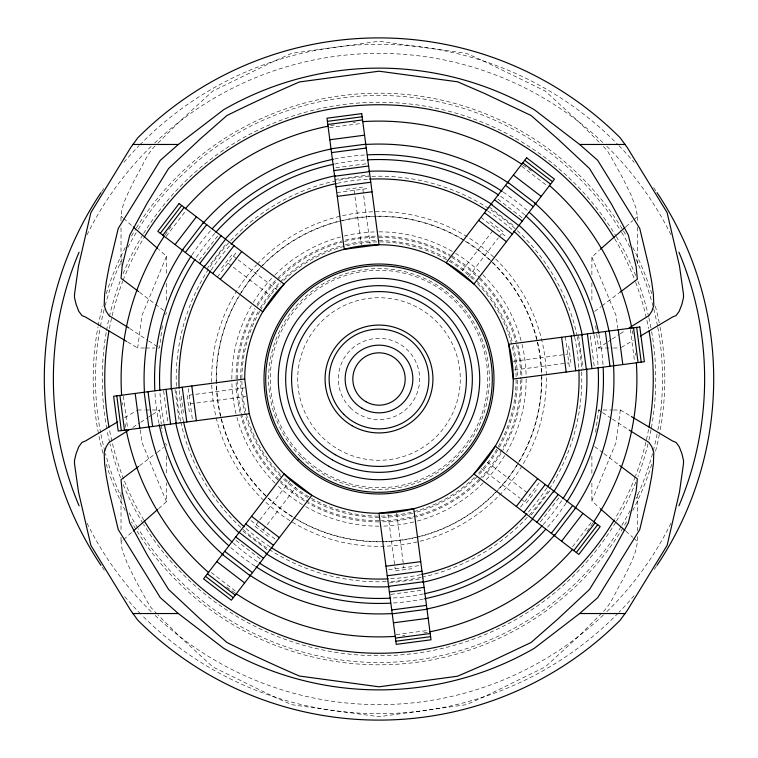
<?xml version="1.0" encoding="UTF-8"?>
<svg xmlns="http://www.w3.org/2000/svg" width="758" height="758" viewBox="0 0 758 758"><rect width="100%" height="100%" fill="white"/><g stroke="black" fill="none" stroke-linecap="round" stroke-linejoin="round"><path stroke-width="0.57" stroke-dasharray="3.79 2.84" d="M144.551 347.998L137.681 347.998L141.964 315.489L166.485 256.299L158.612 249.354M162.354 325.788L159.426 347.998L155.996 347.998M595.646 432.212L598.574 410.002L602.004 410.002M613.449 410.002L620.319 410.002L616.036 442.511L591.884 500.82L599.417 507.879M121.024 220.843C120.2 205.304 129.173 191.613 135.379 178.026C142.561 166.608 146.863 153.002 157.219 143.887M637.345 536.645C638.17 552.203 629.197 565.894 622.981 579.5C616.008 590.274 612.057 603.33 602.591 612.312M165.604 314.75L166.485 312.637M166.201 236.335L185.407 211.302M199.136 260.136L217.631 236.032M206.811 268.967L226.727 243.015M221.611 268.124L231.721 254.944M217.357 277.058L237.368 250.993M256.204 524.631L259.046 520.935M259.757 520.007L291.006 479.283M263.159 529.965L295.819 487.394M462.181 270.606L494.841 228.035M468.416 276.859L498.243 237.993M498.954 237.064L501.796 233.369M520.632 507.007L540.644 480.942M526.279 503.056L536.389 489.876M531.273 514.985L551.189 489.033M540.369 521.968L558.864 497.864M572.593 546.698L591.799 521.665M591.884 274.784L591.884 257.18L599.417 250.121M158.034 143.035L179.978 121.176L212.771 91.083L273.827 61.294L291.726 53.306L379 41.273L466.274 53.297L484.533 61.445L545.248 91.055L578.392 121.46L601.795 144.854M601.795 613.146L578.392 636.54L545.248 666.945L484.533 696.555L466.274 704.703L379 716.727L291.726 704.694L273.827 696.706L212.771 666.917L179.978 636.824L158.034 614.965M157.219 614.113L150.719 607.281L147.137 601.284L135.379 579.974L127.022 562.777L122.209 549.995L121.024 541.837L122.768 540.302M123.649 539.525L132.385 531.803M158.612 508.646L166.485 501.701L166.485 482.922M625.881 226.756L632.93 220.531M633.811 219.744L637.345 216.636L636.161 208.488L631.348 195.697L622.981 178.5L611.223 157.19L607.329 150.671L602.591 145.688M139.576 465.696L156.281 453.076M157.2 452.374L163.7 447.466M594.67 311.415L601.16 306.507M602.089 305.806L618.784 293.185M132.839 427.446L139.737 422.917M140.723 422.272L147.611 417.753M148.596 417.108L151.553 415.166M152.538 414.522L159.426 410.002L161.274 424.025M596.726 333.975L598.574 347.998L607.433 342.18M608.418 341.536L611.374 339.603M612.36 338.959L619.248 334.43M620.234 333.785L625.16 330.554M124.625 417.753L136.677 410.599M621.323 347.401L633.375 340.247M329.408 127.647L361.85 123.374M335.87 167.764L367.147 163.652M335.045 179.438L368.644 175.022M346.103 189.311L362.58 187.141M336.789 192.627L369.364 188.335M189.187 395.145L244.701 387.84M190.334 403.834L245.848 396.529M513.308 361.32L567.666 354.166M514.455 370.008L568.813 362.855M388.636 569.665L421.211 565.373M395.42 570.859L411.897 568.69M389.356 582.978L422.955 578.562M390.853 594.348L422.13 590.236M396.15 634.626L428.592 630.353M145.697 347.998L154.85 347.998M598.574 347.998L612.303 347.998M613.449 347.998L620.319 347.998M137.681 410.002L144.551 410.002M145.697 410.002L159.426 410.002M603.15 410.002L612.303 410.002M620.319 410.002L630.362 415.962M127.638 342.038L137.681 347.998M598.574 410.002L601.52 411.945M602.506 412.589L611.374 418.397M612.36 419.041L628.107 429.379M129.893 328.621L147.611 340.247M148.596 340.892L157.456 346.709M594.67 446.585L603.017 452.896M603.946 453.597L618.784 464.815M139.576 292.304L154.424 303.522M155.352 304.223L163.7 310.534M521.665 166.201L546.698 185.407M497.864 199.136L521.968 217.631M489.033 206.811L514.985 226.727M489.876 221.611L503.056 231.721M480.942 217.357L507.007 237.368M233.369 256.204L237.064 259.046M237.993 259.757L276.859 289.584M228.035 263.159L270.606 295.819M487.394 462.181L529.965 494.841M481.141 468.416L520.007 498.243M520.935 498.954L524.631 501.796M250.993 520.632L277.058 540.644M254.944 526.279L268.124 536.389M243.015 531.273L268.967 551.189M236.032 540.369L260.136 558.864M211.302 572.593L236.335 591.799M625.881 531.244L632.93 537.469M633.811 538.256L637.345 541.364M121.024 216.163L122.768 217.698M123.649 218.475L132.385 226.197M591.884 257.18L616.036 315.489L617.713 328.261M165.604 443.25L166.485 445.363M166.485 501.701L141.964 442.511L140.287 429.739M630.353 329.408L634.626 361.85M595.646 325.788L596.574 332.8M590.236 335.87L594.348 367.147M578.562 335.045L582.978 368.644M568.69 346.103L570.859 362.58M565.373 336.789L569.665 369.364M362.855 189.187L370.008 243.545M354.166 190.334L361.32 244.692M396.68 513.308L403.834 567.666M387.992 514.455L395.145 568.813M188.335 388.636L192.627 421.211M187.141 395.42L189.311 411.897M181.19 396.207L183.36 412.674M175.022 389.356L179.438 422.955M163.652 390.853L167.764 422.13M161.426 425.2L162.354 432.212M123.374 396.15L127.647 428.592M637.345 216.636L637.345 221.355M637.345 227.248L637.345 263.831M637.345 494.169L637.345 530.752M591.884 282.999L591.884 301.779M591.884 456.221L591.884 475.001M591.884 483.216L591.884 500.82M166.485 256.299L166.485 275.078M166.485 283.293L166.485 302.072M166.485 455.928L166.485 474.707M121.024 227.883L121.024 265.395M121.024 492.605L121.024 530.117M121.024 537.157L121.024 541.837M477.568 283.672A137.132 137.132 0 0 1 477.568 474.328M474.328 477.568A137.132 137.132 0 0 1 283.672 477.568M280.432 474.328A137.132 137.132 0 0 1 259.672 311.434M260.24 310.439A137.132 137.132 0 0 1 280.432 283.672M283.672 280.432A137.132 137.132 0 0 1 474.328 280.432M257.388 264.04A167.347 167.347 0 0 1 539.251 330.791A167.347 167.347 0 0 1 341.005 541.979A167.347 167.347 0 0 1 256.583 264.893M260.6 267.242A162.818 162.818 0 0 1 531.178 321.108A162.818 162.818 0 0 1 364.816 541.193A162.818 162.818 0 0 1 239.187 295.573M239.793 294.559A162.818 162.818 0 0 1 259.795 268.105M517.363 380.156A138.373 138.373 0 0 1 498.83 448.186M497.655 450.176A138.373 138.373 0 0 1 478.469 475.19M476.839 476.839A138.373 138.373 0 0 1 414.816 512.654M412.57 513.232A138.373 138.373 0 0 1 381.312 517.354M379 517.373A138.373 138.373 0 0 1 309.814 498.83M307.824 497.655A138.373 138.373 0 0 1 282.81 478.469M281.161 476.839A138.373 138.373 0 0 1 245.649 415.924M245.346 414.816A138.373 138.373 0 0 1 240.646 381.312M240.627 379A138.373 138.373 0 0 1 258.592 310.818M260.345 307.824A138.373 138.373 0 0 1 343.185 245.346M345.43 244.768A138.373 138.373 0 0 1 376.688 240.646M379 240.627A138.373 138.373 0 0 1 448.186 259.17M450.176 260.345A138.373 138.373 0 0 1 475.19 279.531M476.839 281.161A138.373 138.373 0 0 1 512.654 343.185M513.232 345.43A138.373 138.373 0 0 1 517.354 376.688M520.755 380.146A141.755 141.755 0 0 1 480.847 477.597M479.236 479.236A141.755 141.755 0 0 1 381.302 520.746M379 520.755A141.755 141.755 0 0 1 280.403 480.847M278.764 479.236A141.755 141.755 0 0 1 237.254 381.302M237.245 379A141.755 141.755 0 0 1 255.664 309.112M257.398 306.137A141.755 141.755 0 0 1 342.313 242.067M344.53 241.489A141.755 141.755 0 0 1 376.698 237.254M379 237.245A141.755 141.755 0 0 1 449.882 256.232M451.863 257.398A141.755 141.755 0 0 1 477.597 277.153M479.236 278.764A141.755 141.755 0 0 1 515.933 342.313M516.511 344.53A141.755 141.755 0 0 1 520.755 379M521.902 379A142.902 142.902 0 0 1 502.753 450.451M500.981 453.445A142.902 142.902 0 0 1 482.476 477.559M480.051 480.051A142.902 142.902 0 0 1 415.99 517.032M412.617 517.894A142.902 142.902 0 0 1 381.312 521.883M379 521.902A142.902 142.902 0 0 1 307.549 502.753M304.555 500.981A142.902 142.902 0 0 1 280.441 482.476M277.949 480.051A142.902 142.902 0 0 1 240.968 415.99M240.106 412.617A142.902 142.902 0 0 1 236.117 381.312M236.098 379A142.902 142.902 0 0 1 254.669 308.553M257.019 304.555A142.902 142.902 0 0 1 277.134 278.773M277.949 277.949A142.902 142.902 0 0 1 342.01 240.968M345.383 240.106A142.902 142.902 0 0 1 450.451 255.247M451.455 255.825A142.902 142.902 0 0 1 479.227 277.134M480.051 277.949A142.902 142.902 0 0 1 517.032 342.01M517.894 345.383A142.902 142.902 0 0 1 521.883 376.688M592.964 522.954A257.881 257.881 0 0 1 586.815 531.709M427.341 632.314A257.881 257.881 0 0 1 423.836 632.958M404.971 635.574A257.881 257.881 0 0 1 402.602 635.801M235.046 592.964A257.881 257.881 0 0 1 226.291 586.815M125.686 427.341A257.881 257.881 0 0 1 125.042 423.836M122.426 404.971A257.881 257.881 0 0 1 122.199 402.602M165.036 235.046A257.881 257.881 0 0 1 171.185 226.291M330.659 125.686A257.881 257.881 0 0 1 334.164 125.042M353.029 122.426A257.881 257.881 0 0 1 355.398 122.199M522.954 165.036A257.881 257.881 0 0 1 531.709 171.185M632.314 330.659A257.881 257.881 0 0 1 632.958 334.164M635.574 353.029A257.881 257.881 0 0 1 635.801 355.398M565.98 503.151A224.444 224.444 0 0 1 547.314 527.473M423.428 599.01A224.444 224.444 0 0 1 391.858 603.084M254.849 565.98A224.444 224.444 0 0 1 230.527 547.314M158.991 423.428A224.444 224.444 0 0 1 154.916 391.858M192.02 254.849A224.444 224.444 0 0 1 210.686 230.527M334.572 158.991A224.444 224.444 0 0 1 366.142 154.916M503.151 192.02A224.444 224.444 0 0 1 527.473 210.686M599.01 334.572A224.444 224.444 0 0 1 603.084 366.142M561.669 500.631A219.46 219.46 0 0 1 542.984 524.849M423.315 593.94A219.46 219.46 0 0 1 391.829 598.09M257.369 561.669A219.46 219.46 0 0 1 233.151 542.984M164.06 423.315A219.46 219.46 0 0 1 159.91 391.829M196.331 257.369A219.46 219.46 0 0 1 215.016 233.151M334.685 164.06A219.46 219.46 0 0 1 366.171 159.91M500.631 196.331A219.46 219.46 0 0 1 524.849 215.016M593.94 334.685A219.46 219.46 0 0 1 598.09 366.171M546.831 487.925A200.074 200.074 0 0 1 527.644 512.92M420.652 574.687A200.074 200.074 0 0 1 389.413 578.799M270.075 546.831A200.074 200.074 0 0 1 245.08 527.644M183.313 420.652A200.074 200.074 0 0 1 179.201 389.413M211.169 270.075A200.074 200.074 0 0 1 230.356 245.08M337.348 183.313A200.074 200.074 0 0 1 368.587 179.201M487.925 211.169A200.074 200.074 0 0 1 512.92 230.356M574.687 337.348A200.074 200.074 0 0 1 578.799 368.587M581.68 371.97A202.803 202.803 0 0 1 528.08 516.482M527.284 517.344A202.803 202.803 0 0 1 422.377 577.103M421.221 577.359A202.803 202.803 0 0 1 387.205 581.632M386.03 581.68A202.803 202.803 0 0 1 180.897 422.377M180.641 421.221A202.803 202.803 0 0 1 176.368 387.205M176.32 386.03A202.803 202.803 0 0 1 229.92 241.518M230.716 240.656A202.803 202.803 0 0 1 516.482 229.92M517.344 230.716A202.803 202.803 0 0 1 577.103 335.623M577.359 336.779A202.803 202.803 0 0 1 581.632 370.795M526.156 379A147.156 147.156 0 0 1 506.439 452.573M504.667 455.558A147.156 147.156 0 0 1 483.869 482.23M483.054 483.054A147.156 147.156 0 0 1 417.089 521.134M413.726 521.997A147.156 147.156 0 0 1 380.156 526.147M379 526.156A147.156 147.156 0 0 1 305.427 506.439M302.442 504.667A147.156 147.156 0 0 1 275.77 483.869M274.946 483.054A147.156 147.156 0 0 1 236.866 417.089M236.003 413.726A147.156 147.156 0 0 1 231.853 380.156M231.844 379A147.156 147.156 0 0 1 251.561 305.427M253.333 302.442A147.156 147.156 0 0 1 274.131 275.77M274.946 274.946A147.156 147.156 0 0 1 340.911 236.866M344.274 236.003A147.156 147.156 0 0 1 377.844 231.853M379 231.844A147.156 147.156 0 0 1 452.573 251.561M455.558 253.333A147.156 147.156 0 0 1 482.23 274.131M483.054 274.946A147.156 147.156 0 0 1 521.134 340.911M521.997 344.274A147.156 147.156 0 0 1 526.147 377.844M541.534 376.66A162.553 162.553 0 0 1 517.373 464.303M516.748 465.308A162.553 162.553 0 0 1 496.405 491.43M495.59 492.274A162.553 162.553 0 0 1 384.865 541.449M383.69 541.487A162.553 162.553 0 0 1 293.697 517.373M292.692 516.748A162.553 162.553 0 0 1 266.57 496.405M265.726 495.59A162.553 162.553 0 0 1 216.485 382.515M216.466 381.34A162.553 162.553 0 0 1 240.627 293.697M241.252 292.692A162.553 162.553 0 0 1 261.595 266.57M262.41 265.726A162.553 162.553 0 0 1 375.485 216.485M376.66 216.466A162.553 162.553 0 0 1 464.303 240.627M465.308 241.252A162.553 162.553 0 0 1 491.43 261.595M492.274 262.41A162.553 162.553 0 0 1 541.515 375.485M648.583 429.398A274.254 274.254 0 0 1 635.64 475.702M635.223 476.81A274.254 274.254 0 0 1 614.747 519.145M143.849 520.149A274.254 274.254 0 0 1 124.066 480.117M123.63 479.009A274.254 274.254 0 0 1 109.417 429.398M109.417 328.602A274.254 274.254 0 0 1 122.777 281.19M123.203 280.09A274.254 274.254 0 0 1 143.849 237.851M614.747 238.855A274.254 274.254 0 0 1 635.223 281.19M635.64 282.298A274.254 274.254 0 0 1 648.583 328.602M656.352 566.349A334.695 334.695 0 0 1 653.661 570.262M634.067 595.712A334.695 334.695 0 0 1 618.964 612.322M618.14 613.165A334.695 334.695 0 0 1 142.333 615.667M140.685 613.999A334.695 334.695 0 0 1 123.933 595.712M104.339 570.262A334.695 334.695 0 0 1 101.648 566.349M101.648 191.651A334.695 334.695 0 0 1 104.339 187.738M123.933 162.288A334.695 334.695 0 0 1 139.036 145.678M139.86 144.835A334.695 334.695 0 0 1 618.14 144.835M618.964 145.678A334.695 334.695 0 0 1 634.067 162.288M653.661 187.738A334.695 334.695 0 0 1 656.352 191.651M671.01 523.105A325.637 325.637 0 0 1 606.76 611.734M603.368 614.994A325.637 325.637 0 0 1 154.632 614.994M151.24 611.734A325.637 325.637 0 0 1 86.99 523.105M86.99 234.895A325.637 325.637 0 0 1 151.24 146.266M154.632 143.006A325.637 325.637 0 0 1 603.368 143.006M606.76 146.266A325.637 325.637 0 0 1 671.01 234.895M651.662 331.663A276.746 276.746 0 0 1 651.245 428.677M651.027 429.852A276.746 276.746 0 0 1 648.327 442.625M648.052 443.781A276.746 276.746 0 0 1 637.971 476.574M635.801 482.135A276.746 276.746 0 0 1 616.273 521.428M615.667 522.433A276.746 276.746 0 0 1 143.565 524.451M142.949 523.446A276.746 276.746 0 0 1 123.099 484.353M120.456 477.692A276.746 276.746 0 0 1 109.948 443.781M109.673 442.625A276.746 276.746 0 0 1 106.973 429.852M106.755 428.677A276.746 276.746 0 0 1 106.338 331.663M106.546 330.488A276.746 276.746 0 0 1 109.143 317.678M109.398 316.522A276.746 276.746 0 0 1 120.456 280.308M123.099 273.647A276.746 276.746 0 0 1 142.949 234.554M143.565 233.549A276.746 276.746 0 0 1 615.667 235.567M616.273 236.572A276.746 276.746 0 0 1 635.801 275.865M637.971 281.426A276.746 276.746 0 0 1 648.602 316.522M648.857 317.678A276.746 276.746 0 0 1 651.454 330.488M657.783 327.38A283.52 283.52 0 0 1 657.338 432.941M657.11 434.097A283.52 283.52 0 0 1 653.159 451.256M652.553 453.502A283.52 283.52 0 0 1 635.934 498.878M630.173 510.504A283.52 283.52 0 0 1 621.56 525.787M620.954 526.791A283.52 283.52 0 0 1 138.278 528.781M137.653 527.786A283.52 283.52 0 0 1 127.827 510.504M122.066 498.878A283.52 283.52 0 0 1 105.447 453.502M104.841 451.256A283.52 283.52 0 0 1 100.89 434.097M100.662 432.941A283.52 283.52 0 0 1 100.217 327.38M100.435 326.215A283.52 283.52 0 0 1 104.253 309.008M105.144 305.616A283.52 283.52 0 0 1 122.066 259.122M127.827 247.496A283.52 283.52 0 0 1 137.653 230.214M138.278 229.219A283.52 283.52 0 0 1 620.954 231.209M621.56 232.213A283.52 283.52 0 0 1 630.173 247.496M635.934 259.122A283.52 283.52 0 0 1 652.856 305.616M653.747 309.008A283.52 283.52 0 0 1 657.565 326.215M660.029 326.963A285.804 285.804 0 0 1 659.583 433.377M659.356 434.542A285.804 285.804 0 0 1 655.064 452.971M651.776 464.303A285.804 285.804 0 0 1 632.75 510.513M626.515 521.902A285.804 285.804 0 0 1 623.521 526.971M622.905 527.975A285.804 285.804 0 0 1 136.336 529.994M135.71 528.989A285.804 285.804 0 0 1 131.485 521.902M125.25 510.513A285.804 285.804 0 0 1 106.224 464.303M102.936 452.971A285.804 285.804 0 0 1 98.644 434.542M98.417 433.377A285.804 285.804 0 0 1 97.972 326.963M98.189 325.788A285.804 285.804 0 0 1 102.633 306.166M106.224 293.697A285.804 285.804 0 0 1 125.25 247.487M131.485 236.098A285.804 285.804 0 0 1 135.71 229.011M136.336 228.006A285.804 285.804 0 0 1 622.905 230.025M623.521 231.029A285.804 285.804 0 0 1 626.515 236.098M632.75 247.487A285.804 285.804 0 0 1 651.776 293.697M655.367 306.166A285.804 285.804 0 0 1 659.811 325.788M338.362 449.39A81.277 81.277 0 0 0 460.277 379A81.277 81.277 0 0 0 338.362 308.61A81.277 81.277 0 0 0 338.362 449.39M350.262 407.738A40.638 40.638 0 0 0 418.255 389.517A40.638 40.638 0 0 0 368.483 339.745A40.638 40.638 0 0 0 350.262 407.738M300.935 457.065A110.403 110.403 0 0 0 485.641 407.577A110.403 110.403 0 0 0 350.423 272.359A110.403 110.403 0 0 0 300.935 457.065M324.632 473.163A108.726 108.726 0 0 0 487.726 379A108.726 108.726 0 0 0 324.632 284.837A108.726 108.726 0 0 0 324.632 473.163"/><path stroke-width="1.14" d="M640.415 336.078L672.573 316.996L676.079 315.565L679.215 311.282L681.954 304.157L683.536 297.401L683.47 294.189L679.471 265.869L667.135 212.647L627.33 147.63L620.196 137.804A341.1 341.1 0 0 0 137.804 137.804L130.67 147.63L90.865 212.647L78.529 265.869L74.53 294.189L74.464 297.401L76.046 304.157L78.785 311.282L81.921 315.565L85.427 316.996L126.633 341.441M117.585 421.922L85.427 441.004L81.921 442.435L78.785 446.718L76.046 453.843L74.464 460.599L74.53 463.811L78.529 492.131L90.865 545.353L130.67 610.37L137.804 620.196A341.1 341.1 0 0 0 620.196 620.196L627.33 610.37L667.135 545.353L679.471 492.131L683.47 463.811L683.536 460.599L681.954 453.843L679.215 446.718L676.079 442.435L672.573 441.004L631.367 416.559M160.326 233.293L181.664 205.484M162.837 235.226L184.175 207.417M175.07 244.607L196.407 216.797M182.261 250.131L203.599 222.321M185.34 252.49L206.678 224.681M199.742 263.538L221.08 235.729M204.243 266.996L225.581 239.187M212.714 273.496L234.061 245.687M220.36 279.361L241.698 251.552M516.302 506.448L537.64 478.639M523.939 512.313L545.286 484.504M532.419 518.813L553.757 491.004M536.92 522.271L558.258 494.462M551.322 533.319L572.66 505.51M554.401 535.679L575.739 507.869M561.593 541.203L582.93 513.393M573.825 550.583L595.163 522.774M576.336 552.516L597.674 524.707M133.256 531.036L157.74 509.414M600.298 249.344L624.999 227.533M629.093 327.977L649.019 315.565L651.823 311.282L653.822 305.36L653.377 294.189L651.634 281.417L648.696 265.869L639.761 228.452L597.683 160.317L579.643 144.465L534.437 109.777A310.875 310.875 0 0 0 223.563 109.777L178.357 144.465L160.317 160.317L118.239 228.452L109.304 265.869L106.366 281.417L104.623 294.189L104.178 305.36L106.177 311.282L108.981 315.565L128.907 327.977M128.907 430.023L108.981 442.435L106.177 446.718L104.178 452.64L104.623 463.811L106.366 476.583L109.304 492.131L118.239 529.548L160.317 597.683L178.357 613.535L223.563 648.223A310.875 310.875 0 0 0 534.437 648.223L579.643 613.535L597.683 597.683L639.761 529.548L648.696 492.131L651.634 476.583L653.377 463.811L653.822 452.64L651.823 446.718L649.019 442.435L629.093 430.023M138.648 466.397L121.024 479.71L122.209 492.15L129.779 522.887L147.137 554.809L168.56 589.44L200.472 619.258L226.898 642.452A205.048 22.134 22.5 0 0 299.41 676.041L379 686.805L457.557 676.212L484.533 664.548L531.112 642.471L557.897 618.983L589.478 589.478L611.223 554.335L628.316 522.944L636.161 491.269L637.345 478.829L619.712 465.516M619.712 292.484L637.345 279.171L636.161 266.731L628.316 235.056L611.223 203.665L589.478 168.522L557.897 139.017L531.112 115.529L484.533 93.452L457.557 81.788L379 71.195L299.41 81.959A205.048 22.134 -22.5 0 0 226.898 115.548L200.472 138.742L168.56 168.56L147.137 203.191L129.779 235.113L122.209 265.85L121.024 278.29L138.648 291.603M327.399 121.346L362.153 116.77M327.816 124.483L362.57 119.916M329.825 139.766L364.579 135.189M331.009 148.757L365.763 144.181M331.521 152.614L366.275 148.037M333.89 170.597L368.644 166.021M334.629 176.235L369.383 171.659M336.021 186.819L370.776 182.242M337.282 196.369L372.036 191.793M244.72 379L113.624 396.263L118.201 431.018L249.297 413.754A134.28 134.28 0 0 0 465.317 481.87A134.28 134.28 0 0 0 435.746 257.303A134.28 134.28 0 0 0 244.72 379L249.297 413.754M385.964 566.207L420.718 561.631M387.224 575.758L421.979 571.181M388.617 586.341L423.371 581.765M389.356 591.979L424.11 587.403M391.725 609.963L426.479 605.386M392.237 613.819L426.991 609.242M393.421 622.811L428.175 618.234M395.43 638.084L430.184 633.517M395.847 641.23L430.601 636.654M132.697 144.465L178.357 144.465M579.643 144.465L625.303 144.465M132.697 613.535L178.357 613.535M579.643 613.535L625.303 613.535M524.707 160.326L552.516 181.664M522.774 162.837L550.583 184.175M513.393 175.07L541.203 196.407M507.869 182.261L535.679 203.599M505.51 185.34L533.319 206.678M494.462 199.742L522.271 221.08M491.004 204.243L518.813 225.581M484.504 212.714L512.313 234.061M478.639 220.36L506.448 241.698M251.552 516.302L279.361 537.64M245.687 523.939L273.496 545.286M239.187 532.419L266.996 553.757M235.729 536.92L263.538 558.258M224.681 551.322L252.49 572.66M222.321 554.401L250.131 575.739M216.797 561.593L244.607 582.93M207.417 573.825L235.226 595.163M205.484 576.336L233.293 597.674M600.298 508.656L624.999 530.467M133.256 226.964L157.74 248.586M636.654 327.399L641.23 362.153M633.517 327.816L638.084 362.57M618.234 329.825L622.811 364.579M609.242 331.009L613.819 365.763M605.386 331.521L609.963 366.275M587.403 333.89L591.979 368.644M581.765 334.629L586.341 369.383M571.181 336.021L575.758 370.776M561.631 337.282L566.207 372.036M191.793 385.964L196.369 420.718M182.242 387.224L186.819 421.979M171.659 388.617L176.235 423.371M166.021 389.356L170.597 424.11M148.037 391.725L152.614 426.479M144.181 392.237L148.757 426.991M135.189 393.421L139.766 428.175M119.916 395.43L124.483 430.184M116.77 395.847L121.346 430.601M636.36 362.504A257.881 257.881 0 0 1 593.628 521.968M572.641 549.313A257.881 257.881 0 0 1 429.672 631.859M395.496 636.36A257.881 257.881 0 0 1 236.032 593.628M208.687 572.641A257.881 257.881 0 0 1 126.141 429.672M121.64 395.496A257.881 257.881 0 0 1 164.372 236.032M185.359 208.687A257.881 257.881 0 0 1 328.328 126.141M362.504 121.64A257.881 257.881 0 0 1 521.968 164.372M549.313 185.359A257.881 257.881 0 0 1 631.859 328.328M613.573 366.067A234.933 234.933 0 0 1 575.028 508.485M554.809 534.845A234.933 234.933 0 0 1 427.218 608.93M391.933 613.573A234.933 234.933 0 0 1 249.515 575.028M223.155 554.809A234.933 234.933 0 0 1 149.07 427.218M144.427 391.933A234.933 234.933 0 0 1 182.972 249.515M203.191 223.155A234.933 234.933 0 0 1 330.782 149.07M366.067 144.427A234.933 234.933 0 0 1 508.485 182.972M534.845 203.191A234.933 234.933 0 0 1 608.93 330.782M603.141 367.317A224.444 224.444 0 0 1 566.633 502.175M545.751 529.236A224.444 224.444 0 0 1 424.575 598.773M390.683 603.141A224.444 224.444 0 0 1 255.825 566.633M228.764 545.751A224.444 224.444 0 0 1 159.227 424.575M154.859 390.683A224.444 224.444 0 0 1 191.367 255.825M212.249 228.764A224.444 224.444 0 0 1 333.425 159.227M367.317 154.859A224.444 224.444 0 0 1 502.175 191.367M529.236 212.249A224.444 224.444 0 0 1 598.773 333.425M598.147 367.346A219.46 219.46 0 0 1 562.967 498.669M542.207 525.72A219.46 219.46 0 0 1 424.461 593.704M390.654 598.147A219.46 219.46 0 0 1 259.331 562.967M232.28 542.207A219.46 219.46 0 0 1 164.297 424.461M159.853 390.654A219.46 219.46 0 0 1 195.033 259.331M215.793 232.28A219.46 219.46 0 0 1 333.539 164.297M367.346 159.853A219.46 219.46 0 0 1 498.669 195.033M525.72 215.793A219.46 219.46 0 0 1 593.704 333.539M578.856 369.752A200.074 200.074 0 0 1 547.456 486.939M526.867 513.782A200.074 200.074 0 0 1 421.789 574.441M388.248 578.856A200.074 200.074 0 0 1 271.061 547.456M244.218 526.867A200.074 200.074 0 0 1 183.559 421.789M179.144 388.248A200.074 200.074 0 0 1 210.544 271.061M231.133 244.218A200.074 200.074 0 0 1 336.211 183.559M369.752 179.144A200.074 200.074 0 0 1 486.939 210.544M513.782 231.133A200.074 200.074 0 0 1 574.441 336.211M586.664 368.416A207.929 207.929 0 0 1 553.548 491.999M532.533 519.23A207.929 207.929 0 0 1 422.519 582.324M389.584 586.664A207.929 207.929 0 0 1 266.001 553.548M238.77 532.533A207.929 207.929 0 0 1 175.676 422.519M171.336 389.584A207.929 207.929 0 0 1 204.452 266.001M225.467 238.77A207.929 207.929 0 0 1 335.481 175.676M368.416 171.336A207.929 207.929 0 0 1 491.999 204.452M519.23 225.467A207.929 207.929 0 0 1 582.324 335.481M649.009 330.924A274.254 274.254 0 0 1 649.009 427.076M614.151 520.149A274.254 274.254 0 0 1 144.456 521.153M108.991 427.076A274.254 274.254 0 0 1 108.991 330.924M144.456 236.847A274.254 274.254 0 0 1 614.151 237.851M657.015 192.636A334.695 334.695 0 0 1 657.015 565.364M100.985 565.364A334.695 334.695 0 0 1 100.985 192.636M678.922 252.187A325.637 325.637 0 0 1 678.922 505.813M79.078 505.813A325.637 325.637 0 0 1 79.078 252.187M179.144 203.551L157.806 231.361L262.713 311.86L284.051 284.051L179.144 203.551M284.051 473.949L203.551 578.856L231.361 600.194L311.86 495.287L284.051 473.949M526.639 157.806L446.14 262.713L473.949 284.051L554.449 179.144L526.639 157.806M495.287 446.14L473.949 473.949L578.856 554.449L600.194 526.639L495.287 446.14M361.737 113.624L326.982 118.201L344.246 249.297L379 244.72L361.737 113.624M639.799 326.982L508.703 344.246L513.28 379L644.376 361.737L639.799 326.982M413.754 508.703L379 513.28L396.263 644.376L431.018 639.799L413.754 508.703M328.64 466.217A100.71 100.71 0 0 0 479.71 379A100.71 100.71 0 0 0 328.64 291.783A100.71 100.71 0 0 0 328.64 466.217M297.704 460.296A114.97 114.97 0 0 0 490.056 408.761A114.97 114.97 0 0 0 349.239 267.944A114.97 114.97 0 0 0 297.704 460.296M298.889 459.111A113.293 113.293 0 0 0 488.427 408.325A113.293 113.293 0 0 0 349.675 269.573A113.293 113.293 0 0 0 298.889 459.111M352.034 425.702A53.932 53.932 0 0 0 432.932 379A53.932 53.932 0 0 0 352.034 332.298A53.932 53.932 0 0 0 352.034 425.702M362.078 408.306A33.845 33.845 0 0 0 412.845 379A33.845 33.845 0 0 0 362.078 349.694A33.845 33.845 0 0 0 362.078 408.306M343.734 414.266A49.876 49.876 0 0 0 427.171 391.905A49.876 49.876 0 0 0 366.095 330.829A49.876 49.876 0 0 0 343.734 414.266M365.906 401.674A26.189 26.189 0 0 0 405.189 379A26.189 26.189 0 0 0 365.906 356.326A26.189 26.189 0 0 0 365.906 401.674M332.326 459.831A93.338 93.338 0 0 0 472.338 379A93.338 93.338 0 0 0 332.326 298.169A93.338 93.338 0 0 0 332.326 459.831M335.292 454.705A87.416 87.416 0 0 0 466.416 379A87.416 87.416 0 0 0 335.292 303.295A87.416 87.416 0 0 0 335.292 454.705"/></g></svg>
